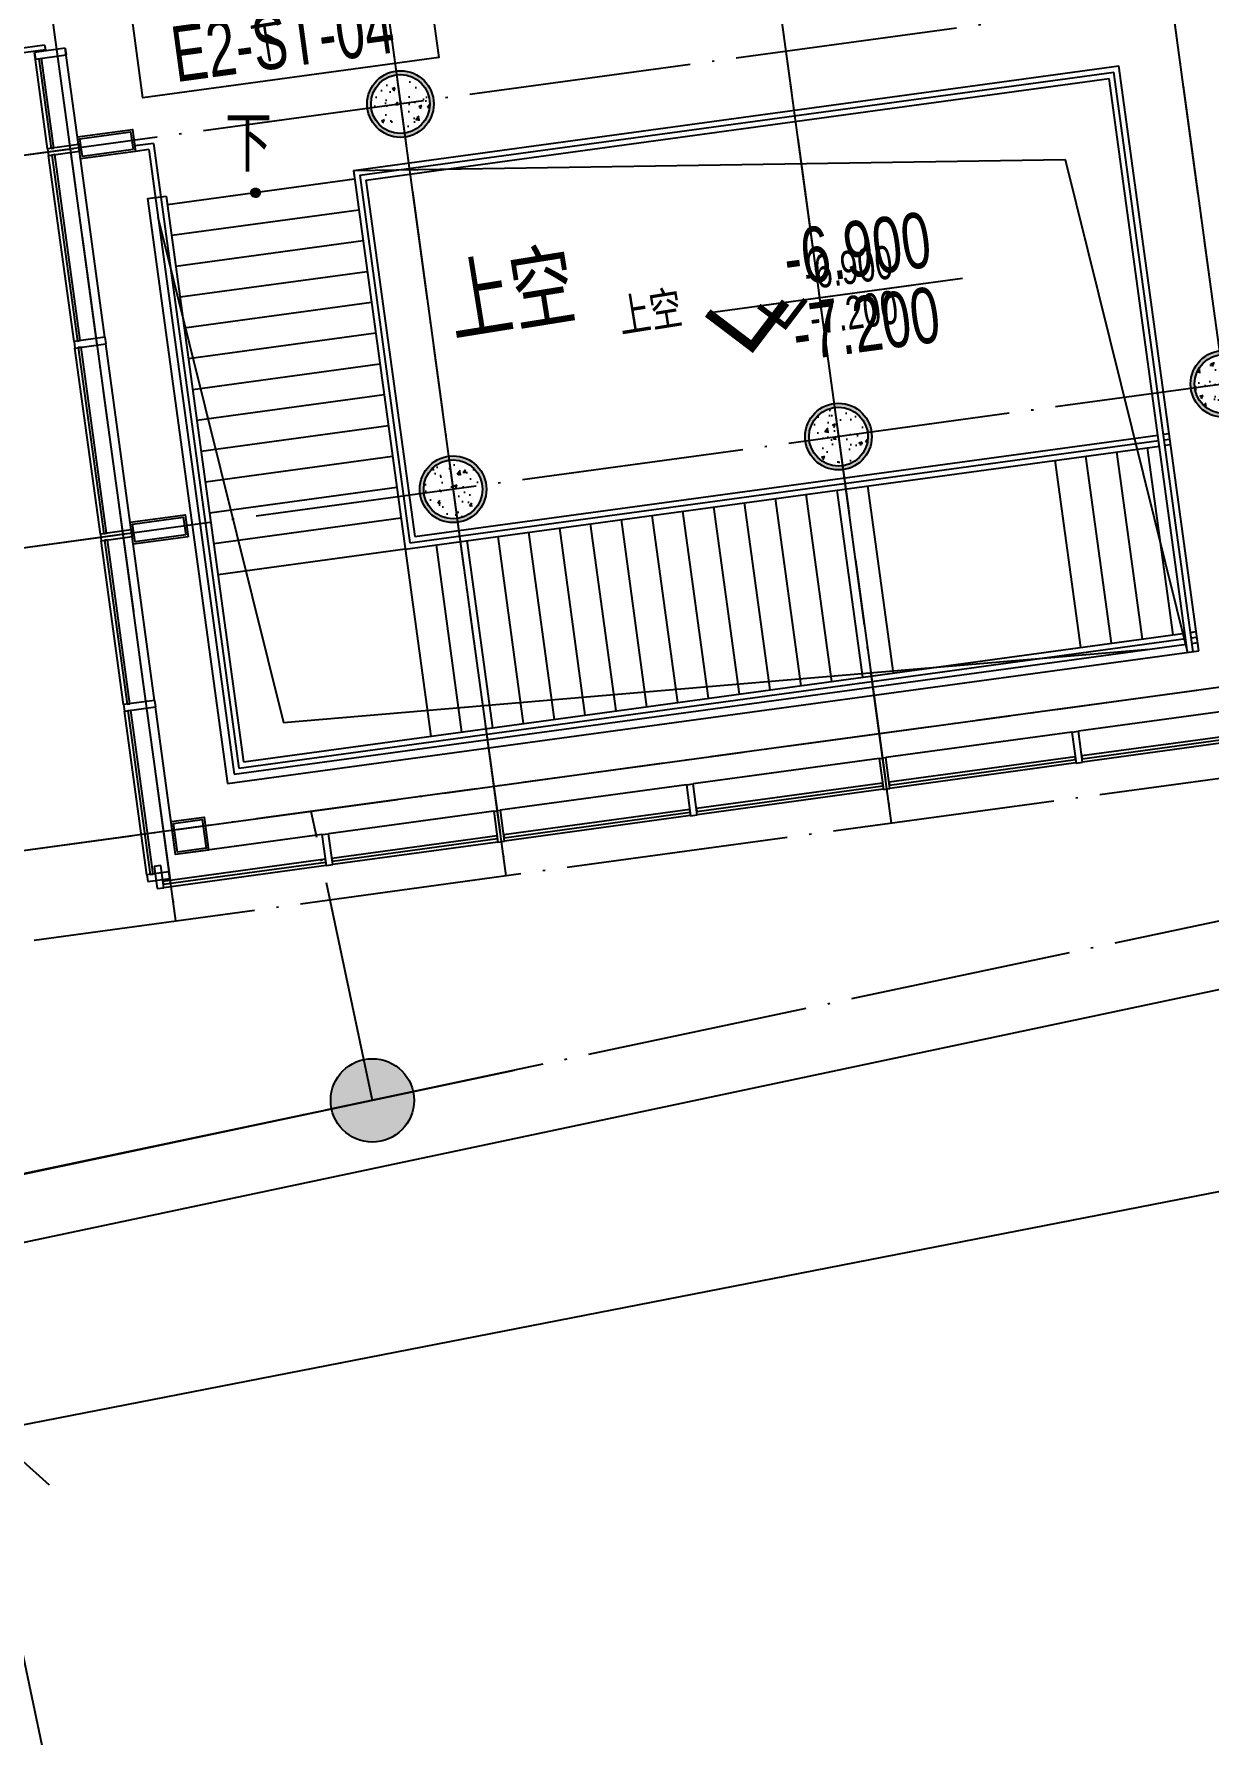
# Model space of a CAD drawing. Header units: millimetres. Extents: x 347599 to 1495443, y -100002 to 152717.
# Drawn here: x 1318105 to 1328678, y 100825 to 116126 of the extents above; entities that cross this region are included whole.
import ezdxf
from ezdxf.enums import TextEntityAlignment as Align

# ---------------------------------------------------------------- set-up
doc = ezdxf.new("R2010")
doc.units = ezdxf.units.MM
doc.header["$LTSCALE"] = 1000
doc.header["$PDMODE"] = 1
doc.linetypes.add('E-RG-1F$0$$0$DOTE', pattern=[2.42, 2, -0.2, 0.02, -0.2])
doc.linetypes.add('XRE2$0$HIDDEN', pattern=[0.375, 0.25, -0.125])
doc.layers.get('0').update_dxf_attribs({"linetype": 'CONTINUOUS'})
doc.layers.get('Defpoints').update_dxf_attribs({"linetype": 'CONTINUOUS'})
for name, color, linetype in [('A-------', 18, 'CONTINUOUS'), ('A—楼梯、电梯、栏杆', 50, 'CONTINUOUS'), ('A—轴线、尺寸', 1, 'CONTINUOUS'), ('A—门窗', 135, 'CONTINUOUS'), ('E2-RI-1F$0$0S-SLAB-HOLE', 210, 'CONTINUOUS'), ('E2-RV-1F$0$$0$A-STRS', 50, 'CONTINUOUS'), ('E2-RV-1F$0$WRV-1-01-N1$0$AUDIT_D_120618114340-341', 1, 'CONTINUOUS'), ('I-平面-标高（总）', 40, 'CONTINUOUS'), ('I—平面—文字', 40, 'CONTINUOUS'), ('I—平面—文字（放大1：100）', 40, 'XRE2$0$HIDDEN'), ('I—平面—标高', 40, 'CONTINUOUS'), ('I—平面—门', 22, 'CONTINUOUS'), ('XRE1$0$A-SYMB', 4, 'CONTINUOUS'), ('XRE1$0$A-SYMB-NUMB-T', 4, 'CONTINUOUS'), ('XRE2$0$0S-BEAM-DIMS', 21, 'CONTINUOUS'), ('XRE2$0$0S-COLS-HATCH-A', 8, 'CONTINUOUS'), ('XRE2$0$0S-SLAB-HOLE', 210, 'CONTINUOUS'), ('轴线100', 1, 'CONTINUOUS')]:
    doc.layers.add(name, color=color, linetype=linetype)
doc.layers.add('XRE1$0$A-FLOR-STRS', color=2, linetype='CONTINUOUS', lineweight=5)
doc.styles.add('ARIAL', font='simhei.ttf', dxfattribs={"width": 0.9})
doc.styles.add('E-RT-1F$0$XD2008', font='xd-hzs.shx', dxfattribs={"width": 0.7, "bigfont": 'xd-hztxt.shx'})
doc.styles.add('XD2008', font='simhei.ttf', dxfattribs={"width": 0.7})
doc.styles.add('XRE1$0$ECADI-TXT', font='simplex.shx', dxfattribs={"bigfont": 'hztxt.shx'})
doc.styles.add('幼圆', font='SIMYOU_0.TTF', dxfattribs={"width": 0.7})
doc.dimstyles.new('200', dxfattribs={"dimscale": 200, "dimtxt": 2.5, "dimasz": 2, "dimexe": 1, "dimexo": 1, "dimgap": 0.8, "dimtad": 1, "dimdec": 0, "dimdsep": 46, "dimtxsty": 'ARIAL', "dimblk1": 'ARCHTICK', "dimblk2": 'ARCHTICK', "dimsah": 1, "dimcen": -0.9, "dimdle": 1, "dimclrd": 256, "dimclre": 256, "dimclrt": 40, "dimaunit": 1, "dimadec": 0, "dimazin": 0, "dimtfac": 0.35, "dimtdec": 0, "dimtix": 1, "dimtmove": 2, "dimatfit": 3, "dimldrblk": 'ARCHTICK', "dimfxl": 0, "dimtvp": 0.8, "dimtolj": 1, "dimtzin": 0, "dimarcsym": 0})
doc.dimstyles.new('副本 100', dxfattribs={"dimscale": 100, "dimtxt": 2.5, "dimasz": 2, "dimexe": 1, "dimexo": 1, "dimgap": 0.8, "dimtad": 1, "dimdec": 0, "dimdsep": 46, "dimtxsty": 'ARIAL', "dimblk1": 'ARCHTICK', "dimblk2": 'ARCHTICK', "dimsah": 1, "dimcen": -0.9, "dimdle": 1, "dimclrd": 256, "dimclre": 256, "dimclrt": 40, "dimaunit": 1, "dimadec": 0, "dimazin": 0, "dimtfac": 0.35, "dimtdec": 0, "dimtix": 1, "dimtmove": 2, "dimatfit": 3, "dimldrblk": 'ARCHTICK', "dimfxl": 0, "dimtvp": 0.8, "dimtolj": 1, "dimtzin": 0, "dimarcsym": 0})
pattern_1 = [(50, (-10363982.86, 6219919.24), (286.904073, -25.100854), [30, -330]), (355, (-10363982.86, 6219919.24), (-55.5005334, 300.8768535), [24, -264]), (100.4514, (-10363958.95, 6219917.15), (231.4037527, 275.775817), [25.496076, -280.456845]), (46.1842, (-10363982.86, 6219999.24), (426.896419, -66.207606), [45, -495]), (96.6356, (-10363947.3, 6219993.72), (373.865082, 389.647148), [38.244115, -420.6852]), (351.1842, (-10363982.86, 6219999.24), (373.864778, 389.64744), [36, -396]), (21, (-10363942.86, 6219979.24), (238.762821, -161.0475563), [30, -330]), (326, (-10363942.86, 6219979.24), (97.326133, 290.060018), [24, -264]), (71.4514, (-10363922.97, 6219965.82), (336.0890514, 129.0121987), [25.496076, -280.456845]), (37.5, (-10363982.86, 6219919.24), (4.8639421, 133.1575415), [0, -260.8, 0, -268, 0, -265]), (7.5, (-10363982.86, 6219919.24), (105.227815, 157.7646848), [0, -152.8, 0, -254.8, 0, -101]), (327.5, (-10364072.06, 6219919.24), (213.5289745, -9.0219487), [0, -100, 0, -312, 0, -414]), (317.5, (-10364112.06, 6219919.24), (233.2744677, 40.041993), [0, -130, 0, -207.2, 0, -294])]

# ---------------------------------------------------------------- blocks, each defined once
blk = doc.blocks.new('E2-RV-1F$0$3')
at = {"layer": 'E2-RV-1F$0$WRV-1-01-N1$0$AUDIT_D_120618114340-341'}
h = blk.add_hatch(color=256, dxfattribs=at)
edge = h.paths.add_edge_path()
edge.add_arc((10773784.9, -7567736.8), 20, 138.7891, 318.7891, ccw=False)
edge.add_arc((10773784.9, -7567736.8), 20, -41.2109, 138.7891, ccw=False)
blk.add_lwpolyline([(10773800, -7567750, -1), (10773769.9, -7567723.7, -1)], format="xyb", close=True, dxfattribs=at)
blk = doc.blocks.new('E2-RI-1F$0$RECTANGULAR_MULLION_-_60_5')
at = {"layer": 'A—门窗'}
for p, q in [((23173, 129130), (21483, 129130)), ((23173, 128850), (21483, 128850))]:
    blk.add_line(p, q, dxfattribs=at)
blk = doc.blocks.new('XRE1$0$3')
at = {"layer": 'XRE1$0$A-FLOR-STRS'}
h = blk.add_hatch(color=256, dxfattribs=at)
edge = h.paths.add_edge_path()
edge.add_arc((10773784.9, -7567736.8), 20, 138.7891, 318.7891, ccw=False)
edge.add_arc((10773784.9, -7567736.8), 20, -41.2109, 138.7891, ccw=False)
blk.add_lwpolyline([(10773800, -7567750, -1), (10773769.9, -7567723.7, -1)], format="xyb", close=True, dxfattribs=at)
blk = doc.blocks.new('_ArchTick')
at = {"color": 0, "linetype": 'ByBlock', "const_width": 0.4}
blk.add_lwpolyline([(-0.5, -0.5), (0.5, 0.5)], dxfattribs=at)
blk = doc.blocks.new('*D223')
at = {"layer": 'A—轴线、尺寸', "linetype": 'ByBlock', "lineweight": -2}
for p, q in [((1322329, 106778), (1311995, 104590)), ((1312149, 104827), (1314810, 92256)), ((1321116, 93795), (1314573, 92410))]:
    blk.add_line(p, q, dxfattribs=at)
at = {"layer": 'Defpoints', "color": 0, "linetype": 'ByBlock'}
for p in [(1322524, 106819), (1321312, 93836), (1314769, 92451)]:
    blk.add_point(p, dxfattribs=at)
at = {"layer": 'A—轴线、尺寸', "linetype": 'ByBlock', "lineweight": -2, "xscale": 400, "yscale": 400, "zscale": 400}
for p, rotation in [((1312190, 104631), 101.9526484623862), ((1314769, 92451), 281.9526484623862)]:
    blk.add_blockref('_ArchTick', p, dxfattribs=dict(at, rotation=rotation))
at = {"layer": 'A—轴线、尺寸', "color": 40, "linetype": 'ByBlock', "insert": (1313883, 98627), "char_height": 500, "attachment_point": 5, "rotation": 281.9526, "style": 'ARIAL'}
blk.add_mtext('\\A1;12450', dxfattribs=at)
blk = doc.blocks.new('*D238')
at = {"layer": 'A—轴线、尺寸', "linetype": 'ByBlock', "lineweight": -2}
for p, q in [((1318364, 115081), (1311723, 114173)), ((1312422, 110534), (1311894, 114398)), ((1318838, 111613), (1312197, 110705))]:
    blk.add_line(p, q, dxfattribs=at)
at = {"layer": 'Defpoints', "color": 0, "linetype": 'ByBlock'}
for p in [(1318563, 115108), (1311921, 114200), (1319037, 111640)]:
    blk.add_point(p, dxfattribs=at)
at = {"layer": 'A—轴线、尺寸', "linetype": 'ByBlock', "lineweight": -2, "xscale": 400, "yscale": 400, "zscale": 400}
for p, rotation in [((1311921, 114200), 97.78333952134936), ((1312395, 110732), 277.7833395213494)]:
    blk.add_blockref('_ArchTick', p, dxfattribs=dict(at, rotation=rotation))
at = {"layer": 'A—轴线、尺寸', "color": 40, "linetype": 'ByBlock', "insert": (1312567, 112522), "char_height": 500, "attachment_point": 5, "rotation": 277.7833, "style": 'ARIAL'}
blk.add_mtext('\\A1;3500', dxfattribs=at)
blk = doc.blocks.new('*D239')
at = {"layer": 'A—轴线、尺寸', "linetype": 'ByBlock', "lineweight": -2}
for p, q in [((1317890, 118548), (1311249, 117641)), ((1311948, 114002), (1311420, 117866)), ((1318364, 115081), (1311723, 114173))]:
    blk.add_line(p, q, dxfattribs=at)
at = {"layer": 'Defpoints', "color": 0, "linetype": 'ByBlock'}
for p in [(1318089, 118575), (1311447, 117668), (1318563, 115108)]:
    blk.add_point(p, dxfattribs=at)
at = {"layer": 'A—轴线、尺寸', "linetype": 'ByBlock', "lineweight": -2, "xscale": 400, "yscale": 400, "zscale": 400}
for p, rotation in [((1311447, 117668), 97.78333952134936), ((1311921, 114200), 277.7833395213494)]:
    blk.add_blockref('_ArchTick', p, dxfattribs=dict(at, rotation=rotation))
at = {"layer": 'A—轴线、尺寸', "color": 40, "linetype": 'ByBlock', "insert": (1312093, 115990), "char_height": 500, "attachment_point": 5, "rotation": 277.7833, "style": 'ARIAL'}
blk.add_mtext('\\A1;3500', dxfattribs=at)
blk = doc.blocks.new('*D321')
at = {"layer": 'A—轴线、尺寸', "linetype": 'ByBlock', "lineweight": -2}
for p, q in [((1321019, 106501), (1313083, 104830)), ((1314968, 96847), (1313237, 105067)), ((1322667, 98672), (1314731, 97002))]:
    blk.add_line(p, q, dxfattribs=at)
at = {"layer": 'Defpoints', "color": 0, "linetype": 'ByBlock'}
for p in [(1321215, 106542), (1313279, 104872), (1322863, 98713)]:
    blk.add_point(p, dxfattribs=at)
at = {"layer": 'A—轴线、尺寸', "linetype": 'ByBlock', "lineweight": -2, "xscale": 400, "yscale": 400, "zscale": 400}
for p, rotation in [((1313279, 104872), 101.8860233976403), ((1314926, 97043), 281.8860233976403)]:
    blk.add_blockref('_ArchTick', p, dxfattribs=dict(at, rotation=rotation))
at = {"layer": 'A—轴线、尺寸', "color": 40, "linetype": 'ByBlock', "insert": (1314506, 101042), "char_height": 500, "attachment_point": 5, "rotation": 281.886, "style": 'ARIAL'}
blk.add_mtext('\\A1;8000', dxfattribs=at)
blk = doc.blocks.new('*D329')
at = {"layer": 'A—轴线、尺寸', "linetype": 'ByBlock', "lineweight": -2}
blk.add_line((1315510, 107615), (1312679, 107228), dxfattribs=at)
blk.add_arc((1345925, 111773), 33355, 187.7833, 191.9526, dxfattribs=at)
at = {"layer": 'Defpoints', "color": 0, "linetype": 'ByBlock'}
for p in [(1343158, 111394), (1341624, 110862), (1315708, 107642), (1312996, 106455), (1311029, 104386)]:
    blk.add_point(p, dxfattribs=at)
at = {"layer": 'A—轴线、尺寸', "linetype": 'ByBlock', "lineweight": -2, "xscale": 400, "yscale": 400, "zscale": 400}
for p, rotation in [((1312877, 107255), 97.78334124777838), ((1313293, 104865), 281.9526484755123)]:
    blk.add_blockref('_ArchTick', p, dxfattribs=dict(at, rotation=rotation))
at = {"layer": 'A—轴线、尺寸', "color": 40, "linetype": 'ByBlock', "insert": (1313467, 106127), "char_height": 500, "attachment_point": 5, "rotation": 279.868, "style": 'ARIAL'}
blk.add_mtext('\\A1;4°', dxfattribs=at)
blk = doc.blocks.new('E2-RI-1F$0$200x500')
at = {"layer": 'A—门窗', "elevation": 0}
blk.add_lwpolyline([(11654895, -6112598), (11654827, -6112103), (11655025, -6112076), (11655093, -6112571), (11654895, -6112598)], dxfattribs=at)
blk.add_lwpolyline([(11654912, -6112576), (11654850, -6112120), (11655008, -6112098), (11655071, -6112554)], close=True, dxfattribs=at)
blk = doc.blocks.new('E2-RI-1F$0$300x300')
at = {"layer": 'A—门窗'}
for points in [[(11683019, -6095449), (11683319, -6095449), (11683319, -6095749), (11683019, -6095749)], [(11683039, -6095469), (11683299, -6095469), (11683299, -6095729), (11683039, -6095729)]]:
    blk.add_lwpolyline(points, close=True, dxfattribs=at)
blk = doc.blocks.new('XRE1$0$ECADI-TAG-CODE')
at = {"layer": 'XRE1$0$A-SYMB-NUMB-T', "color": 1}
blk.add_lwpolyline([(0.92, 3.5), (14.352, 3.5), (14.352, 0), (0.92, 0)], close=True, dxfattribs=at)
at = {"layer": 'XRE1$0$A-SYMB-NUMB-T', "style": 'XRE1$0$ECADI-TXT', "width": 0.7}
blk.add_attdef('CODE', text='', height=2.5, dxfattribs=at).set_placement((7.5, 1.75), align=Align.MIDDLE_CENTER)
blk = doc.blocks.new('E-RT-1F$0$ECADI-TAG-HGHT（国标）')
at = {"color": 1}
blk.add_line((-2.121, 2.121), (11.768, 2.121), dxfattribs=at)
at = {"color": 1, "const_width": 0.5}
blk.add_lwpolyline([(-2.121, 2.121), (0, 0), (2.121, 2.121)], dxfattribs=at)
at = {"color": 1}
blk.add_point((-1.481, 4.6), dxfattribs=at)
at = {"style": 'E-RT-1F$0$XD2008', "width": 0.7}
blk.add_attdef('FL', text='', height=3, dxfattribs=at).set_placement((-2.689, 2.967), align=Align.RIGHT)
for tag, p in [('F.F.L.', (2.284, 2.967)), ('T.O.S.', (2.284, -1.104))]:
    blk.add_attdef(tag, p, '', height=3, dxfattribs=at)
blk = doc.blocks.new('XRE2$0$200x500')
at = {"layer": 'XRE2$0$0S-BEAM-DIMS', "elevation": 0}
blk.add_lwpolyline([(11654895, -6112598), (11654827, -6112103), (11655025, -6112076), (11655093, -6112571), (11654895, -6112598)], dxfattribs=at)
blk.add_lwpolyline([(11654912, -6112576), (11654850, -6112120), (11655008, -6112098), (11655071, -6112554)], close=True, dxfattribs=at)
blk = doc.blocks.new('*D471')
at = {"layer": 'Defpoints', "color": 0, "linetype": 'Continuous'}
for p in [(1322524, 106819), (1321312, 93836), (1314769, 92451)]:
    blk.add_point(p, dxfattribs=at)
at = {"layer": '轴线100', "linetype": 'Continuous', "lineweight": -2}
for p, q in [((1322426, 106798), (1312092, 104611)), ((1312170, 104729), (1314789, 92353)), ((1321214, 93816), (1314671, 92431))]:
    blk.add_line(p, q, dxfattribs=at)
at = {"layer": '轴线100', "linetype": 'Continuous', "lineweight": -2, "xscale": 200, "yscale": 200, "zscale": 200}
for p, rotation in [((1312190, 104631), 101.9526484623766), ((1314769, 92451), 281.9526484623766)]:
    blk.add_blockref('_ArchTick', p, dxfattribs=dict(at, rotation=rotation))
at = {"layer": '轴线100', "color": 40, "linetype": 'Continuous', "insert": (1313706, 98589), "char_height": 300, "attachment_point": 5, "rotation": 281.9526, "style": 'ARIAL'}
blk.add_mtext('\\A1;12450', dxfattribs=at)
blk = doc.blocks.new('*D486')
at = {"layer": 'Defpoints', "color": 0, "linetype": 'Continuous'}
for p in [(1318563, 115108), (1311921, 114200), (1319037, 111640)]:
    blk.add_point(p, dxfattribs=at)
at = {"layer": '轴线100', "linetype": 'Continuous', "lineweight": -2}
for p, q in [((1318464, 115094), (1311822, 114186)), ((1312409, 110633), (1311908, 114299)), ((1318938, 111626), (1312296, 110719))]:
    blk.add_line(p, q, dxfattribs=at)
at = {"layer": '轴线100', "linetype": 'Continuous', "lineweight": -2, "xscale": 200, "yscale": 200, "zscale": 200}
for p, rotation in [((1311921, 114200), 97.78333952134871), ((1312395, 110732), 277.7833395213487)]:
    blk.add_blockref('_ArchTick', p, dxfattribs=dict(at, rotation=rotation))
at = {"layer": '轴线100', "color": 40, "linetype": 'Continuous', "insert": (1312388, 112497), "char_height": 300, "attachment_point": 5, "rotation": 277.7833, "style": 'ARIAL'}
blk.add_mtext('\\A1;3500', dxfattribs=at)
blk = doc.blocks.new('*D487')
at = {"layer": 'Defpoints', "color": 0, "linetype": 'Continuous'}
for p in [(1318089, 118575), (1311447, 117668), (1318563, 115108)]:
    blk.add_point(p, dxfattribs=at)
at = {"layer": '轴线100', "linetype": 'Continuous', "lineweight": -2}
for p, q in [((1317990, 118562), (1311348, 117654)), ((1311935, 114101), (1311434, 117767)), ((1318464, 115094), (1311822, 114186))]:
    blk.add_line(p, q, dxfattribs=at)
at = {"layer": '轴线100', "linetype": 'Continuous', "lineweight": -2, "xscale": 200, "yscale": 200, "zscale": 200}
for p, rotation in [((1311447, 117668), 97.78333952134871), ((1311921, 114200), 277.7833395213487)]:
    blk.add_blockref('_ArchTick', p, dxfattribs=dict(at, rotation=rotation))
at = {"layer": '轴线100', "color": 40, "linetype": 'Continuous', "insert": (1311914, 115965), "char_height": 300, "attachment_point": 5, "rotation": 277.7833, "style": 'ARIAL'}
blk.add_mtext('\\A1;3500', dxfattribs=at)
blk = doc.blocks.new('*D565')
at = {"layer": 'Defpoints', "color": 0, "linetype": 'Continuous'}
for p in [(1321215, 106542), (1313279, 104872), (1322863, 98713)]:
    blk.add_point(p, dxfattribs=at)
at = {"layer": '轴线100', "linetype": 'Continuous', "lineweight": -2}
for p, q in [((1321117, 106521), (1313181, 104851)), ((1314947, 96945), (1313258, 104969)), ((1322765, 98693), (1314829, 97022))]:
    blk.add_line(p, q, dxfattribs=at)
at = {"layer": '轴线100', "linetype": 'Continuous', "lineweight": -2, "xscale": 200, "yscale": 200, "zscale": 200}
for p, rotation in [((1313279, 104872), 101.8860233976403), ((1314926, 97043), 281.8860233976403)]:
    blk.add_blockref('_ArchTick', p, dxfattribs=dict(at, rotation=rotation))
at = {"layer": '轴线100', "color": 40, "linetype": 'Continuous', "insert": (1314329, 101005), "char_height": 300, "attachment_point": 5, "rotation": 281.886, "style": 'ARIAL'}
blk.add_mtext('\\A1;8000', dxfattribs=at)
blk = doc.blocks.new('*D572')
at = {"layer": 'Defpoints', "color": 0, "linetype": 'ByBlock'}
for p in [(1343158, 111394), (1341624, 110862), (1315708, 107642), (1312996, 106455), (1311029, 104386)]:
    blk.add_point(p, dxfattribs=at)
at = {"layer": '轴线100', "linetype": 'ByBlock', "lineweight": -2}
blk.add_line((1315609, 107629), (1312778, 107242), dxfattribs=at)
blk.add_arc((1345925, 111773), 33355, 187.7833, 191.9526, dxfattribs=at)
at = {"layer": '轴线100', "linetype": 'ByBlock', "lineweight": -2, "xscale": 200, "yscale": 200, "zscale": 200}
for p, rotation in [((1312877, 107255), 97.78334124777838), ((1313293, 104865), 281.9526484755123)]:
    blk.add_blockref('_ArchTick', p, dxfattribs=dict(at, rotation=rotation))
at = {"layer": '轴线100', "color": 40, "linetype": 'ByBlock', "insert": (1313265, 106091), "char_height": 250, "attachment_point": 5, "rotation": 279.868, "style": 'ARIAL'}
blk.add_mtext('\\A1;4°', dxfattribs=at)

msp = doc.modelspace()

# ---------------------------------------------------------------- hatches: boundary and pattern name
at = {"layer": 'A-------'}
h = msp.add_hatch(color=256, dxfattribs=at)
edge = h.paths.add_edge_path(flags=17)
edge.add_arc((1321402.1, 115495.9), 265, 0, 360)
edge = h.paths.add_edge_path()
edge.add_arc((1321402.1, 115495.9), 300, 0, 360)
h = msp.add_hatch(color=256, dxfattribs=at)
edge = h.paths.add_edge_path(flags=17)
edge.add_arc((1328811.6, 112976.1), 265, 0, 360)
edge = h.paths.add_edge_path()
edge.add_arc((1328811.6, 112976.1), 300, 0, 360)
h = msp.add_hatch(color=256, dxfattribs=at)
edge = h.paths.add_edge_path(flags=17)
edge.add_arc((1325343.9, 112502.1), 265, 0, 360)
edge = h.paths.add_edge_path()
edge.add_arc((1325343.9, 112502.1), 300, 0, 360)
h = msp.add_hatch(color=256, dxfattribs=at)
edge = h.paths.add_edge_path(flags=17)
edge.add_arc((1321876.1, 112028.1), 265, 0, 360)
edge = h.paths.add_edge_path()
edge.add_arc((1321876.1, 112028.1), 300, 0, 360)
h = msp.add_hatch(color=256, dxfattribs=at)
edge = h.paths.add_edge_path()
edge.add_arc((1321149.6, 106527.9), 375, 0, 360)
at = {"layer": 'XRE2$0$0S-COLS-HATCH-A'}
h = msp.add_hatch(dxfattribs=at)
h.set_pattern_fill('AR-CONC', color=256, scale=40, style=0)
h.set_pattern_definition(pattern_1)
edge = h.paths.add_edge_path()
edge.add_arc((1321402.1, 115495.9), 265, 0, 360)
h = msp.add_hatch(dxfattribs=at)
h.set_pattern_fill('AR-CONC', color=256, scale=40, style=0)
h.set_pattern_definition(pattern_1)
edge = h.paths.add_edge_path()
edge.add_arc((1328811.6, 112976.1), 265, 0, 360)
h = msp.add_hatch(dxfattribs=at)
h.set_pattern_fill('AR-CONC', color=256, scale=40, style=0)
h.set_pattern_definition(pattern_1)
edge = h.paths.add_edge_path()
edge.add_arc((1325343.9, 112502.1), 265, 0, 360)
h = msp.add_hatch(dxfattribs=at)
h.set_pattern_fill('AR-CONC', color=256, scale=40, style=0)
h.set_pattern_definition(pattern_1)
edge = h.paths.add_edge_path()
edge.add_arc((1321876.1, 112028.1), 265, 0, 360)

# ---------------------------------------------------------------- linework, layer by layer
for centre, radius in [((1321402.1, 115495.9, 0), 300), ((1321402.1, 115495.9, 0), 265), ((1328811.6, 112976.1, 0), 300), ((1328811.6, 112976.1, 0), 265), ((1325343.9, 112502.1, 0), 300), ((1325343.9, 112502.1, 0), 265), ((1321876.1, 112028.1, 0), 300), ((1321876.1, 112028.1, 0), 265), ((1321149.6, 106527.9, 0), 375)]:
    msp.add_circle(centre, radius)
at = {"layer": 'A—楼梯、电梯、栏杆'}
for p, q in [((1320979.1, 114897.2, 0), (1327865.2, 115838.5, 0)), ((1320979.1, 114897.2, 0), (1327865.2, 115838.5, 0)), ((1328585, 110572.8, 0), (1327865.2, 115838.5, 0)), ((1328585, 110572.8, 0), (1327865.2, 115838.5, 0)), ((1321035.5, 114854.4, 0), (1327822.5, 115782.1, 0)), ((1321035.5, 114854.4, 0), (1327822.5, 115782.1, 0)), ((1321091.8, 114811.7, 0), (1327779.7, 115725.8, 0)), ((1321091.8, 114811.7, 0), (1327779.7, 115725.8, 0)), ((1328485.9, 110559.3, 0), (1327779.7, 115725.8, 0)), ((1328485.9, 110559.3, 0), (1327779.7, 115725.8, 0)), ((1328535.4, 110566.1, 0), (1327822.5, 115782.1, 0)), ((1328535.4, 110566.1, 0), (1327822.5, 115782.1, 0)), ((1319179.5, 115141.6, 0), (1319011.2, 115118.6, 0)), ((1319179.5, 115141.6, 0), (1319011.2, 115118.6, 0)), ((1319136.7, 115085.3, 0), (1319017.9, 115069, 0)), ((1319136.7, 115085.3, 0), (1319017.9, 115069, 0)), ((1319136.7, 115085.3, 0), (1319905.2, 109462.8, 0)), ((1319136.7, 115085.3, 0), (1319905.2, 109462.8, 0)), ((1319179.5, 115141.6, 0), (1319948, 109519.1, 0)), ((1319179.5, 115141.6, 0), (1319948, 109519.1, 0)), ((1320989.8, 114819, 0), (1319305.5, 114588.8, 0)), ((1320989.8, 114819, 0), (1320940.3, 114812.2, 0)), ((1320979.1, 114897.2, 0), (1321675.1, 109805.6, 0)), ((1320979.1, 114897.2, 0), (1320985.9, 114847.7, 0)), ((1320979.1, 114897.2, 0), (1321675.1, 109805.6, 0)), ((1321035.5, 114854.4, 0), (1321487.6, 111546.2, 0)), ((1321035.5, 114854.4, 0), (1321487.6, 111546.2, 0)), ((1321091.8, 114811.7, 0), (1321530.4, 111602.6, 0)), ((1321091.8, 114811.7, 0), (1321530.4, 111602.6, 0)), ((1319126.4, 114644, 0), (1319294.8, 114667, 0)), ((1319126.4, 114644, 0), (1319294.8, 114667, 0)), ((1319126.4, 114644, 0), (1319846.1, 109378.8)), ((1319126.4, 114644, 0), (1319846.1, 109378.8)), ((1319294.8, 114667, 0), (1319990.7, 109575.4, 0)), ((1319294.8, 114667, 0), (1319990.7, 109575.4, 0)), ((1321027.8, 114541.6, 0), (1319343.4, 114311.4, 0)), ((1321065.7, 114264.1, 0), (1319381.3, 114033.9, 0)), ((1321103.6, 113986.7, 0), (1319419.3, 113756.5, 0)), ((1321141.5, 113709.3, 0), (1319457.2, 113479.1, 0)), ((1321141.5, 113709.3, 0), (1319457.2, 113479.1, 0)), ((1321179.4, 113431.9, 0), (1319495.1, 113201.7, 0)), ((1321179.4, 113431.9, 0), (1319495.1, 113201.7, 0)), ((1321217.3, 113154.5, 0), (1319533, 112924.2, 0)), ((1321255.3, 112877, 0), (1319570.9, 112646.8, 0)), ((1321293.2, 112599.6, 0), (1319608.8, 112369.4, 0)), ((1321487.6, 111546.2, 0), (1328225.1, 112467.1, 0)), ((1321487.6, 111546.2, 0), (1328225.1, 112467.1, 0)), ((1321530.4, 111602.6, 0), (1328218.4, 112516.7, 0)), ((1321530.4, 111602.6, 0), (1328218.4, 112516.7, 0)), ((1328267.9, 112523.4, 0), (1328317.4, 112530.2, 0)), ((1328267.9, 112523.4, 0), (1328317.4, 112530.2, 0)), ((1328274.7, 112473.9, 0), (1328324.2, 112480.7, 0)), ((1328274.7, 112473.9, 0), (1328324.2, 112480.7, 0)), ((1321331.1, 112322.2, 0), (1319646.8, 112092, 0)), ((1321444.9, 111489.9, 0), (1328231.9, 112417.6, 0)), ((1321444.9, 111489.9, 0), (1328231.9, 112417.6, 0)), ((1327567.9, 112326.8, 0), (1327798.1, 110642.5, 0)), ((1327567.9, 112326.8, 0), (1327798.1, 110642.5, 0)), ((1327845.3, 112364.8, 0), (1328075.5, 110680.4, 0)), ((1327845.3, 112364.8, 0), (1328075.5, 110680.4, 0)), ((1328122.8, 112402.7, 0), (1328353, 110718.3, 0)), ((1328122.8, 112402.7, 0), (1328353, 110718.3, 0)), ((1328281.4, 112424.4, 0), (1328331, 112431.1, 0)), ((1328281.4, 112424.4, 0), (1328331, 112431.1, 0)), ((1327290.5, 112288.9, 0), (1327520.7, 110604.6, 0)), ((1327290.5, 112288.9, 0), (1327520.7, 110604.6, 0)), ((1321369, 112044.8, 0), (1319684.7, 111814.6, 0)), ((1325328.7, 112020.8, 0), (1325559, 110336.4, 0)), ((1325606.2, 112058.7, 0), (1325836.4, 110374.4, 0)), ((1324219.1, 111869.1, 0), (1324449.3, 110184.8, 0)), ((1324219.1, 111869.1, 0), (1324449.3, 110184.8, 0)), ((1324496.5, 111907, 0), (1324726.7, 110222.7, 0)), ((1324496.5, 111907, 0), (1324726.7, 110222.7, 0)), ((1324773.9, 111945, 0), (1325004.1, 110260.6, 0)), ((1324773.9, 111945, 0), (1325004.1, 110260.6, 0)), ((1325051.3, 111982.9, 0), (1325281.5, 110298.5, 0)), ((1321406.9, 111767.4, 0), (1319722.6, 111537.1, 0)), ((1323109.4, 111717.4, 0), (1323339.6, 110033.1, 0)), ((1323386.8, 111755.4, 0), (1323617, 110071, 0)), ((1323664.2, 111793.3, 0), (1323894.4, 110108.9, 0)), ((1323941.6, 111831.2, 0), (1324171.9, 110146.9, 0)), ((1323941.6, 111831.2, 0), (1324171.9, 110146.9, 0)), ((1321999.7, 111565.8, 0), (1322229.9, 109881.4, 0)), ((1322277.1, 111603.7, 0), (1322507.3, 109919.4, 0)), ((1322554.5, 111641.6, 0), (1322784.8, 109957.3, 0)), ((1322554.5, 111641.6, 0), (1322784.8, 109957.3, 0)), ((1322832, 111679.5, 0), (1323062.2, 109995.2, 0)), ((1322832, 111679.5, 0), (1323062.2, 109995.2, 0)), ((1321444.9, 111489.9, 0), (1319760.5, 111259.7, 0)), ((1321722.3, 111527.9, 0), (1321952.5, 109843.5, 0)), ((1319905.2, 109462.8, 0), (1328475.7, 110634.2, 0)), ((1319905.2, 109462.8, 0), (1328475.7, 110634.2, 0)), ((1319948, 109519.1, 0), (1328468.9, 110683.7, 0)), ((1319948, 109519.1, 0), (1328468.9, 110683.7, 0)), ((1319990.7, 109575.4, 0), (1328462.1, 110733.3, 0)), ((1319990.7, 109575.4, 0), (1328462.1, 110733.3, 0)), ((1328511.7, 110740, 0), (1328561.2, 110746.8, 0)), ((1328511.7, 110740, 0), (1328561.2, 110746.8, 0)), ((1328518.4, 110690.5, 0), (1328568, 110697.3, 0)), ((1328518.4, 110690.5, 0), (1328568, 110697.3, 0)), ((1328525.2, 110640.9, 0), (1328574.8, 110647.7, 0)), ((1328525.2, 110640.9, 0), (1328574.8, 110647.7, 0)), ((1319846.1, 109378.8), (1328585, 110572.8, 0)), ((1319846.1, 109378.8), (1328585, 110572.8, 0)), ((1317256.1, 105090.4), (1334111.2, 108658.5)), ((1316923.4, 106671.2), (1319572.7, 94085.9))]:
    msp.add_line(p, q, dxfattribs=at)
at = {"layer": 'A—楼梯、电梯、栏杆', "elevation": 0}
for points in [[(1320979.1, 114897.2), (1327383.2, 114996.1), (1328485.9, 110559.3)], [(1320979.1, 114897.2), (1327383.2, 114996.1), (1328485.9, 110559.3)], [(1319220, 114476.1), (1320350.5, 109927.9), (1328138.4, 110588.1)]]:
    msp.add_lwpolyline(points, dxfattribs=at)
msp.add_lwpolyline([(1320098.1, 114697.1, 0, 0, 0), (1320098.1, 114697.1, 0, 0, 0), (1320668.2, 110525.9, 0, 0, 0), (1328069.4, 111537.5, 40, 0, 0), (1328218.1, 111557.8, 0, 0, 0)], format="xyseb", dxfattribs=at)
msp.add_lwpolyline([(1320098.1, 114697.1, 0, 0, 0), (1320098.1, 114697.1, 0, 0, 0), (1320668.2, 110525.9, 0, 0, 0), (1328069.4, 111537.5, 40, 0, 0), (1328218.1, 111557.8, 0, 0, 0)], format="xyseb", dxfattribs=at)
at = {"layer": 'A—楼梯、电梯、栏杆'}
for points in [[(1334499.6, 106823.4), (1317703.6, 103548.9)], [(1317703.6, 103548.9), (1318241.9, 103069.1)]]:
    msp.add_lwpolyline(points, dxfattribs=at)
at = {"layer": 'A—轴线、尺寸', "linetype": 'E-RG-1F$0$$0$DOTE'}
for p, q in [((1325358.1, 138242), (1329287, 109498.5)), ((1321890.3, 137768), (1325819.2, 109024.5)), ((1318422.6, 137294), (1322351.4, 108550.5)), ((1315450.2, 136887.7), (1319379.1, 108144.2)), ((1426874.3, 123654.9), (1310482, 107745.6)), ((1338394.1, 117818.4), (1309642.3, 113888.5)), ((1338868.1, 114350.7), (1310116.3, 110420.7)), ((1315708.4, 107642.5), (1343158, 111394.5)), ((1341624.1, 110862.2), (1311030.5, 104385.8)), ((1321149.6, 106527.9), (1320599, 109128.5))]:
    msp.add_line(p, q, dxfattribs=at)
at = {"layer": 'A—门窗', "extrusion": (0, 0, -1)}
for p, q in [((1318386.4, 115997.1), (1318109, 115959.2)), ((1318117.1, 115899.7), (1318394.6, 115937.6)), ((1318504.9, 115130.1), (1318227.5, 115092.2)), ((1318504.9, 115130.1), (1318227.5, 115092.2)), ((1318227.5, 115092.2), (1318235.6, 115032.8)), ((1318227.5, 115092.2), (1318235.6, 115032.8)), ((1318235.6, 115032.8), (1318513.1, 115070.7)), ((1318235.6, 115032.8), (1318513.1, 115070.7)), ((1318504.9, 115130.1), (1318513.1, 115070.7)), ((1318504.9, 115130.1), (1318513.1, 115070.7)), ((1318741.9, 113396.3), (1318464.5, 113358.3)), ((1318741.9, 113396.3), (1318750.1, 113336.8)), ((1318464.5, 113358.3), (1318472.6, 113298.9)), ((1318472.6, 113298.9), (1318750.1, 113336.8)), ((1318978.9, 111662.4), (1318701.5, 111624.5)), ((1318701.5, 111624.5), (1318709.6, 111565)), ((1318709.6, 111565), (1318987.1, 111602.9)), ((1318978.9, 111662.4), (1318987.1, 111602.9)), ((1319188.6, 110128.3), (1318911.2, 110090.3)), ((1318911.2, 110090.3), (1318919.3, 110030.9)), ((1318919.3, 110030.9), (1319196.8, 110068.8)), ((1319188.6, 110128.3), (1319196.8, 110068.8)), ((1327443.5, 109841.9), (1327502.9, 109850.1)), ((1327443.5, 109841.9), (1327481.4, 109564.5)), ((1327540.8, 109572.6), (1327502.9, 109850.1)), ((1325709.6, 109604.9), (1325769, 109613.1)), ((1325806.9, 109335.6), (1325769, 109613.1)), ((1327481.4, 109564.5), (1327540.8, 109572.6)), ((1323975.7, 109367.9), (1324035.1, 109376.1)), ((1323975.7, 109367.9), (1324013.6, 109090.5)), ((1324073.1, 109098.6), (1324035.1, 109376.1)), ((1322241.8, 109130.9), (1322301.3, 109139.1)), ((1322241.8, 109130.9), (1322279.7, 108853.5)), ((1322339.2, 108861.6), (1322301.3, 109139.1)), ((1324013.6, 109090.5), (1324073.1, 109098.6)), ((1320695.9, 108919.6), (1320755.4, 108927.8)), ((1320695.9, 108919.6), (1320733.8, 108642.2)), ((1320793.3, 108650.3), (1320755.4, 108927.8)), ((1322279.7, 108853.5), (1322339.2, 108861.6)), ((1320733.8, 108642.2), (1320793.3, 108650.3))]:
    msp.add_line(p, q, dxfattribs=at)
at = {"layer": 'A—门窗', "color": 252, "linetype": 'Continuous', "extrusion": (0, 0, -1)}
for p, q in [((1318386.4, 115997.1), (1318394.6, 115937.6)), ((1325709.6, 109604.9), (1325747.5, 109327.5)), ((1325747.5, 109327.5), (1325806.9, 109335.6))]:
    msp.add_line(p, q, dxfattribs=at)
at = {"layer": 'A—门窗'}
for p, q in [((1318504.9, 115130.1, 0), (1318386.4, 115997.1, 0)), ((1318227.5, 115092.2), (1318109, 115959.2)), ((1318227.5, 115092.2), (1318109, 115959.2)), ((1318147.4, 115903.8), (1318257.8, 115096.3)), ((1318283, 115099.8), (1318172.6, 115907.3)), ((1318257.8, 115096.3), (1318283, 115099.8)), ((1318257.8, 115096.3), (1318283, 115099.8)), ((1318741.9, 113396.3), (1318513.1, 115070.7)), ((1318464.5, 113358.3), (1318235.6, 115032.8)), ((1318291.1, 115040.3), (1318265.9, 115036.9)), ((1318265.9, 115036.9), (1318494.8, 113362.5)), ((1318520, 113365.9), (1318291.1, 115040.3)), ((1318701.5, 111624.5), (1318472.6, 113298.9)), ((1318494.8, 113362.5), (1318520, 113365.9)), ((1318528.1, 113306.5), (1318502.9, 113303)), ((1318502.9, 113303), (1318731.8, 111628.6)), ((1318756.9, 111632), (1318528.1, 113306.5)), ((1318978.9, 111662.4), (1318750.1, 113336.8)), ((1318911.2, 110090.3), (1318709.6, 111565)), ((1318731.8, 111628.6), (1318756.9, 111632)), ((1318765.1, 111572.6), (1318739.9, 111569.1)), ((1318739.9, 111569.1), (1318941.5, 110094.5)), ((1318966.6, 110097.9), (1318765.1, 111572.6)), ((1319188.6, 110128.3), (1318987.1, 111602.9)), ((1319120.7, 108558), (1318919.3, 110030.9)), ((1318941.5, 110094.5), (1318966.6, 110097.9)), ((1318974.8, 110038.5), (1318949.6, 110035)), ((1318949.6, 110035), (1319150.9, 108562.1)), ((1319176.1, 108565.5), (1318974.8, 110038.5)), ((1319378.4, 108739.6), (1319196.8, 110068.8)), ((1329207.7, 109856.9), (1327533.2, 109628.1)), ((1327536.7, 109602.9), (1329211.1, 109831.8)), ((1327473.8, 109619.9), (1325799.4, 109391.1)), ((1325802.8, 109365.9), (1327477.2, 109594.8)), ((1327477.2, 109594.8), (1327473.8, 109619.9)), ((1327533.2, 109628.1), (1327536.7, 109602.9)), ((1325739.9, 109382.9), (1324065.5, 109154.1)), ((1324068.9, 109128.9), (1325743.4, 109357.8)), ((1325743.4, 109357.8), (1325739.9, 109382.9)), ((1325799.4, 109391.1), (1325802.8, 109365.9)), ((1322241.8, 109130.9), (1320755.4, 108927.8)), ((1324006, 109146), (1322331.6, 108917.1)), ((1322335.1, 108891.9), (1324009.5, 109120.8)), ((1324009.5, 109120.8), (1324006, 109146)), ((1324065.5, 109154.1), (1324068.9, 109128.9)), ((1320695.9, 108919.6), (1319378.4, 108739.6)), ((1322272.2, 108909), (1320785.7, 108705.8)), ((1320789.2, 108680.6), (1322275.6, 108883.8)), ((1322279.7, 108853.5), (1320793.3, 108650.3)), ((1322275.6, 108883.8), (1322272.2, 108909)), ((1322331.6, 108917.1), (1322335.1, 108891.9)), ((1319245.6, 108640.7), (1319186.2, 108632.5)), ((1319272.7, 108442.5), (1319245.6, 108640.7)), ((1320726.3, 108697.6), (1319265.1, 108497.9)), ((1319268.6, 108472.8), (1320729.7, 108672.5)), ((1320733.8, 108642.2), (1319272.7, 108442.5)), ((1320729.7, 108672.5), (1320726.3, 108697.6)), ((1320785.7, 108705.8), (1320789.2, 108680.6)), ((1319318.8, 108585.1), (1319120.7, 108558)), ((1319120.7, 108558), (1319128.8, 108498.5)), ((1319128.8, 108498.5), (1319326.9, 108525.6)), ((1319150.9, 108562.1), (1319176.1, 108565.5)), ((1319186.2, 108632.5), (1319213.3, 108434.4)), ((1319265.1, 108497.9), (1319268.6, 108472.8)), ((1319326.9, 108525.6), (1319318.8, 108585.1)), ((1319213.3, 108434.4), (1319272.7, 108442.5))]:
    msp.add_line(p, q, dxfattribs=at)
at = {"layer": 'E2-RV-1F$0$$0$A-STRS'}
for p, q in [((1320989.8, 114819, 0), (1319305.5, 114588.8, 0)), ((1320989.8, 114819, 0), (1320940.3, 114812.2, 0)), ((1320979.1, 114897.2, 0), (1320985.9, 114847.7, 0)), ((1321027.8, 114541.6, 0), (1319343.4, 114311.4, 0)), ((1321065.7, 114264.1, 0), (1319381.3, 114033.9, 0)), ((1321103.6, 113986.7, 0), (1319419.3, 113756.5, 0)), ((1321217.3, 113154.5, 0), (1319533, 112924.2, 0)), ((1321255.3, 112877, 0), (1319570.9, 112646.8, 0)), ((1321293.2, 112599.6, 0), (1319608.8, 112369.4, 0)), ((1321331.1, 112322.2, 0), (1319646.8, 112092, 0)), ((1321369, 112044.8, 0), (1319684.7, 111814.6, 0)), ((1325328.7, 112020.8, 0), (1325559, 110336.4, 0)), ((1325606.2, 112058.7, 0), (1325836.4, 110374.4, 0)), ((1325051.3, 111982.9, 0), (1325281.5, 110298.5, 0)), ((1321406.9, 111767.4, 0), (1319722.6, 111537.1, 0)), ((1323109.4, 111717.4, 0), (1323339.6, 110033.1, 0)), ((1323386.8, 111755.4, 0), (1323617, 110071, 0)), ((1323664.2, 111793.3, 0), (1323894.4, 110108.9, 0)), ((1321999.7, 111565.8, 0), (1322229.9, 109881.4, 0)), ((1322277.1, 111603.7, 0), (1322507.3, 109919.4, 0)), ((1321444.9, 111489.9, 0), (1319760.5, 111259.7, 0)), ((1321722.3, 111527.9, 0), (1321952.5, 109843.5, 0))]:
    msp.add_line(p, q, dxfattribs=at)
at = {"layer": 'I—平面—门'}
for p, q in [((1317368.5, 115916.1), (1318200.3, 116029.8)), ((1318206.6, 115983.6), (1317374.9, 115869.9)), ((1318200.3, 116029.8), (1318206.6, 115983.6))]:
    msp.add_line(p, q, dxfattribs=at)
at = {"layer": 'I—平面—门', "extrusion": (0, 0, -1)}
msp.add_line((1318109, 115959.2), (1318117.1, 115899.7), dxfattribs=at)
at = {"layer": '轴线100', "linetype": 'E-RG-1F$0$$0$DOTE'}
for p, q in [((1325823.2, 134839.7), (1329287, 109498.5)), ((1322355.5, 134365.7), (1325819.2, 109024.5)), ((1318887.7, 133891.7), (1322351.4, 108550.5)), ((1315915.3, 133485.4), (1319379.1, 108144.2)), ((1415597.9, 122113.5), (1310482, 107745.6)), ((1338394.1, 117818.4), (1309642.3, 113888.5)), ((1338868.1, 114350.7), (1310116.3, 110420.7)), ((1315708.4, 107642.5), (1343158, 111394.5)), ((1341624.1, 110862.2), (1311030.5, 104385.8)), ((1321149.6, 106527.9), (1320599, 109128.5))]:
    msp.add_line(p, q, dxfattribs=at)

# ---------------------------------------------------------------- block references
at = {"layer": 'A—楼梯、电梯、栏杆', "xscale": 2, "yscale": 2, "zscale": 2, "rotation": 7.783723145215909}
for name in ['E2-RV-1F$0$3', 'XRE1$0$3']:
    msp.add_blockref(name, (-22078799.5, 12192442, 0), dxfattribs=at)
at = {"layer": 'A—门窗', "rotation": 7.783339572424737}
for p in [(1323705.1, -20999.3), (1320237.4, -21473.3), (1318503.5, -21710.3)]:
    msp.add_blockref('E2-RI-1F$0$RECTANGULAR_MULLION_-_60_5', p, dxfattribs=at)
at = {"layer": 'A—门窗', "color": 252, "linetype": 'Continuous', "rotation": 7.783339572424737}
msp.add_blockref('E2-RI-1F$0$RECTANGULAR_MULLION_-_60_5', (1321971.2, -21236.3), dxfattribs=at)
at = {"layer": 'E2-RI-1F$0$0S-SLAB-HOLE'}
for name, p, rotation in [('E2-RI-1F$0$200x500', (-4793580.4, -11539825.9, 0), 90), ('E2-RI-1F$0$200x500', (-4793106.4, -11543293.6, 0), 90), ('E2-RI-1F$0$300x300', (-11081540.3, 4566128.4, 0), 7.78334059233994)]:
    msp.add_blockref(name, p, dxfattribs=dict(at, rotation=rotation))
at = {"layer": 'I-平面-标高（总）'}
ref = msp.add_blockref('E-RT-1F$0$ECADI-TAG-HGHT（国标）', (1324565.4, 113312.8), dxfattribs=dict(at, xscale=166.6666666664841, yscale=166.6666666664841, zscale=166.6666666664841, rotation=7.784262632300935))
ref.add_attrib('F.F.L.', '-6.900', (1324886.4, 113855.9), dxfattribs={"layer": '0', "height": 500, "rotation": 7.78426, "style": '幼圆', "width": 0.7})
ref.add_attrib('T.O.S.', '-7.200', (1324967.4, 113182), dxfattribs={"layer": '0', "height": 500, "rotation": 7.78426, "style": '幼圆', "width": 0.7})
at = {"layer": 'I—平面—标高'}
ref = msp.add_blockref('E-RT-1F$0$ECADI-TAG-HGHT（国标）', (1324864.9, 113496.5), dxfattribs=dict(at, xscale=99.99999999989046, yscale=99.99999999989046, zscale=99.99999999989046, rotation=7.784262632300933))
ref.add_attrib('F.F.L.', '-6.900', (1325057.4, 113822.3), dxfattribs={"layer": '0', "height": 300, "rotation": 7.78426, "style": '幼圆', "width": 0.7})
ref.add_attrib('T.O.S.', '-7.200', (1325106.1, 113418), dxfattribs={"layer": '0', "height": 300, "rotation": 7.78426, "style": '幼圆', "width": 0.7})
at = {"layer": 'XRE1$0$A-SYMB'}
ref = msp.add_blockref('XRE1$0$ECADI-TAG-CODE', (1318902.3, 115525.4), dxfattribs=dict(at, xscale=200.0000000186264, yscale=200.0000000186264, zscale=200.0000000186264, rotation=7.770013749151349))
ref.add_attrib('CODE', 'E2-ST-04', dxfattribs={"layer": 'XRE1$0$A-SYMB-NUMB-T', "color": 40, "height": 500, "rotation": 7.77001, "style": '幼圆', "width": 0.7}).set_placement((1320341.2, 116074.9), align=Align.MIDDLE_CENTER)
at = {"layer": 'XRE2$0$0S-SLAB-HOLE', "rotation": 90}
msp.add_blockref('XRE2$0$200x500', (-4793580.4, -11539825.9, 0), dxfattribs=at)

# ---------------------------------------------------------------- texts
at = {"layer": 'I—平面—文字', "linetype": 'ByBlock', "style": 'XD2008', "width": 0.7}
for s, height, rotation, p in [('下', 440.6, 360, (1319823.2, 114933.3, 0)), ('上空', 600, 9.15842, (1321877.7, 113412, 0))]:
    msp.add_text(s, height=height, rotation=rotation, dxfattribs=at).set_placement(p)
at = {"layer": 'I—平面—文字（放大1：100）', "linetype": 'ByBlock', "style": 'XD2008', "width": 0.7}
for s, p in [('下', (1320087.1, 115889.6)), ('上空', (1323387.6, 113434.3))]:
    msp.add_text(s, height=300, rotation=9.15842, dxfattribs=at).set_placement(p)

# ---------------------------------------------------------------- dimensions: what is measured, and where the dimension line sits
at = {"layer": 'A—轴线、尺寸', "linetype": 'ByBlock'}
for base, p1, p2, angle, picture, middle in [((1311447.1, 117667.7), (1318562.6, 115107.7), (1318088.6, 118575.5), 97.78334, '*D239', (1312093.1, 115989.7)), ((1311921.1, 114199.9), (1319036.6, 111640), (1318562.6, 115107.7), 97.78334, '*D238', (1312567.1, 112522)), ((1314768.7, 92451.2), (1322524.3, 106818.9), (1321311.6, 93836.3), 281.95265, '*D223', (1313883.4, 98626.8))]:
    dim = msp.add_linear_dim(base=base, p1=p1, p2=p2, angle=angle, dimstyle='200', dxfattribs=at)
    dim.commit()
    dim.dimension.update_dxf_attribs({"geometry": picture, "text_midpoint": middle})
dim = msp.add_angular_dim_2l(base=(1312996.1, 106455.2), line1=((1341624.1, 110862.2), (1311029.2, 104385.5)), line2=((1315708.4, 107642.5), (1343158, 111394.5)), dimstyle='200', dxfattribs=at)
dim.commit()
dim.dimension.update_dxf_attribs({"geometry": '*D329', "text_midpoint": (1313467, 106126.5)})
dim = msp.add_aligned_dim(p1=(1322862.6, 98713.4), p2=(1321214.8, 106541.9), distance=8110, dimstyle='200', dxfattribs=at)
dim.commit()
dim.dimension.update_dxf_attribs({"geometry": '*D321', "text_midpoint": (1314506.5, 101042.3)})
at = {"layer": '轴线100', "linetype": 'Continuous'}
for base, p1, p2, angle, picture, middle in [((1311447.1, 117667.7), (1318562.6, 115107.7), (1318088.6, 118575.5), 97.78334, '*D487', (1311913.7, 115965.2)), ((1311921.1, 114199.9), (1319036.6, 111640), (1318562.6, 115107.7), 97.78334, '*D486', (1312387.7, 112497.4)), ((1314768.7, 92451.2), (1322524.3, 106818.9), (1321311.6, 93836.3), 281.95265, '*D471', (1313706.2, 98589.3))]:
    dim = msp.add_linear_dim(base=base, p1=p1, p2=p2, angle=angle, dimstyle='副本 100', override={"dimtxt": 3}, dxfattribs=at)
    dim.commit()
    dim.dimension.update_dxf_attribs({"geometry": picture, "text_midpoint": middle})
at = {"layer": '轴线100', "linetype": 'ByBlock'}
dim = msp.add_angular_dim_2l(base=(1312996.1, 106455.2), line1=((1341624.1, 110862.2), (1311029.2, 104385.5)), line2=((1315708.4, 107642.5), (1343158, 111394.5)), dimstyle='副本 100', dxfattribs=at)
dim.commit()
dim.dimension.update_dxf_attribs({"geometry": '*D572', "text_midpoint": (1313265, 106091.4)})
at = {"layer": '轴线100', "linetype": 'Continuous'}
dim = msp.add_aligned_dim(p1=(1322862.6, 98713.4), p2=(1321214.8, 106541.9), distance=8110, dimstyle='副本 100', override={"dimtxt": 3}, dxfattribs=at)
dim.commit()
dim.dimension.update_dxf_attribs({"geometry": '*D565', "text_midpoint": (1314329.2, 101005)})

doc.saveas('drawing.dxf')
